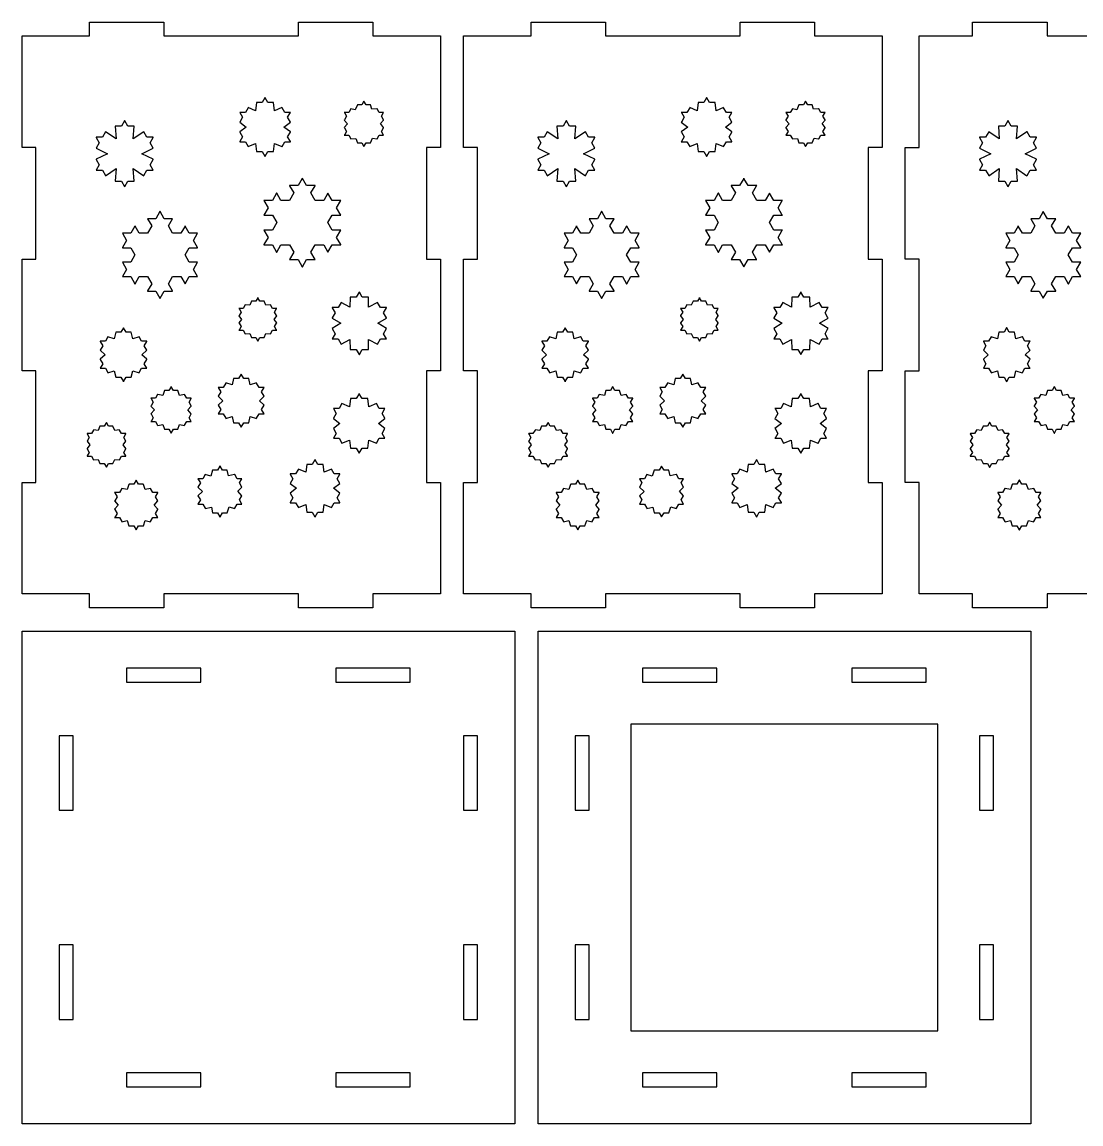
# Model space of a CAD drawing. Header units: millimetres. Extents: x 0 to 375, y -237 to 0.
# Drawn here: x 0 to 227.8, y -237 to 0 of the extents above; entities that cross this region are included whole.
import ezdxf

# ---------------------------------------------------------------- set-up
doc = ezdxf.new("R2010")
doc.units = ezdxf.units.MM
doc.layers.add('CUT', color=1, linetype='Continuous')

msp = doc.modelspace()

# ---------------------------------------------------------------- linework, layer by layer
at = {"layer": 'CUT'}
for points in [[(3, -123), (0, -123), (0, -99), (3, -99), (3, -75), (0, -75), (0, -51), (3, -51), (3, -27), (0, -27), (0, -3), (3, -3), (14.5, -3), (14.5, 0), (30.5, 0), (30.5, -3), (59.5, -3), (59.5, 0), (75.5, 0), (75.5, -3), (87, -3), (90, -3), (90, -27), (87, -27), (87, -51), (90, -51), (90, -75), (87, -75), (87, -99), (90, -99), (90, -123), (87, -123), (75.5, -123), (75.5, -126), (59.5, -126), (59.5, -123), (30.5, -123), (30.5, -126), (14.5, -126), (14.5, -123), (3, -123)], [(98, -123), (95, -123), (95, -99), (98, -99), (98, -75), (95, -75), (95, -51), (98, -51), (98, -27), (95, -27), (95, -3), (98, -3), (109.5, -3), (109.5, 0), (125.5, 0), (125.5, -3), (154.5, -3), (154.5, 0), (170.5, 0), (170.5, -3), (182, -3), (185, -3), (185, -27), (182, -27), (182, -51), (185, -51), (185, -75), (182, -75), (182, -99), (185, -99), (185, -123), (182, -123), (170.5, -123), (170.5, -126), (154.5, -126), (154.5, -123), (125.5, -123), (125.5, -126), (109.5, -126), (109.5, -123), (98, -123)], [(46.84, -21.51), (46.83, -21.54), (48.21, -22.59), (46.83, -23.64), (46.84, -23.66), (47.43, -24.68), (46.84, -25.71), (46.83, -25.73), (46.86, -25.73), (48.04, -25.73), (48.63, -26.75), (48.64, -26.78), (50.25, -26.11), (50.46, -27.83), (50.49, -27.83), (51.67, -27.83), (52.26, -28.85), (52.28, -28.88), (52.3, -28.85), (52.88, -27.83), (54.06, -27.83), (54.1, -27.83), (54.31, -26.11), (55.91, -26.78), (55.93, -26.75), (56.52, -25.73), (57.7, -25.73), (57.73, -25.73), (57.72, -25.71), (57.13, -24.68), (57.72, -23.66), (57.73, -23.64), (56.34, -22.59), (57.73, -21.54), (57.72, -21.51), (57.13, -20.49), (57.72, -19.47), (57.73, -19.44), (57.7, -19.44), (56.52, -19.44), (55.93, -18.42), (55.91, -18.39), (54.31, -19.07), (54.1, -17.34), (54.06, -17.34), (52.88, -17.34), (52.3, -16.32), (52.28, -16.29), (52.26, -16.32), (51.67, -17.34), (50.49, -17.34), (50.46, -17.34), (50.25, -19.07), (48.64, -18.39), (48.63, -18.42), (48.04, -19.44), (46.86, -19.44), (46.83, -19.44), (46.84, -19.47), (47.43, -20.49), (46.84, -21.51)], [(141.84, -21.51), (141.83, -21.54), (143.21, -22.59), (141.83, -23.64), (141.84, -23.66), (142.43, -24.68), (141.84, -25.71), (141.83, -25.73), (141.86, -25.73), (143.04, -25.73), (143.63, -26.75), (143.64, -26.78), (145.25, -26.11), (145.46, -27.83), (145.49, -27.83), (146.67, -27.83), (147.26, -28.85), (147.28, -28.88), (147.3, -28.85), (147.88, -27.83), (149.06, -27.83), (149.1, -27.83), (149.31, -26.11), (150.91, -26.78), (150.93, -26.75), (151.52, -25.73), (152.7, -25.73), (152.73, -25.73), (152.72, -25.71), (152.13, -24.68), (152.72, -23.66), (152.73, -23.64), (151.34, -22.59), (152.73, -21.54), (152.72, -21.51), (152.13, -20.49), (152.72, -19.47), (152.73, -19.44), (152.7, -19.44), (151.52, -19.44), (150.93, -18.42), (150.91, -18.39), (149.31, -19.07), (149.1, -17.34), (149.06, -17.34), (147.88, -17.34), (147.3, -16.32), (147.28, -16.29), (147.26, -16.32), (146.67, -17.34), (145.49, -17.34), (145.46, -17.34), (145.25, -19.07), (143.64, -18.39), (143.63, -18.42), (143.04, -19.44), (141.86, -19.44), (141.83, -19.44), (141.84, -19.47), (142.43, -20.49), (141.84, -21.51)], [(69.34, -21.06), (69.33, -21.09), (70.05, -21.9), (69.33, -22.71), (69.34, -22.74), (69.8, -23.52), (69.34, -24.31), (69.33, -24.33), (69.36, -24.33), (70.27, -24.33), (70.72, -25.12), (70.74, -25.15), (71.83, -25.03), (72.14, -25.96), (72.17, -25.96), (73.08, -25.96), (73.53, -26.74), (73.55, -26.77), (73.56, -26.74), (74.02, -25.96), (74.92, -25.96), (74.95, -25.96), (75.41, -24.95), (76.36, -25.15), (76.38, -25.12), (76.83, -24.33), (77.74, -24.33), (77.77, -24.33), (77.75, -24.31), (77.3, -23.52), (77.75, -22.74), (77.77, -22.71), (77.12, -21.82), (77.77, -21.09), (77.75, -21.06), (77.3, -20.27), (77.75, -19.49), (77.77, -19.46), (77.74, -19.46), (76.83, -19.46), (76.38, -18.68), (76.36, -18.65), (75.26, -18.76), (74.95, -17.84), (74.92, -17.84), (74.02, -17.84), (73.56, -17.05), (73.55, -17.03), (73.53, -17.05), (73.08, -17.84), (72.17, -17.84), (72.14, -17.84), (71.69, -18.85), (70.74, -18.65), (70.72, -18.68), (70.27, -19.46), (69.36, -19.46), (69.33, -19.46), (69.34, -19.49), (69.8, -20.27), (69.34, -21.06)], [(164.34, -21.06), (164.33, -21.09), (165.05, -21.9), (164.33, -22.71), (164.34, -22.74), (164.8, -23.52), (164.34, -24.31), (164.33, -24.33), (164.36, -24.33), (165.27, -24.33), (165.72, -25.12), (165.74, -25.15), (166.83, -25.03), (167.14, -25.96), (167.17, -25.96), (168.08, -25.96), (168.53, -26.74), (168.55, -26.77), (168.56, -26.74), (169.02, -25.96), (169.92, -25.96), (169.95, -25.96), (170.41, -24.95), (171.36, -25.15), (171.38, -25.12), (171.83, -24.33), (172.74, -24.33), (172.77, -24.33), (172.75, -24.31), (172.3, -23.52), (172.75, -22.74), (172.77, -22.71), (172.12, -21.82), (172.77, -21.09), (172.75, -21.06), (172.3, -20.27), (172.75, -19.49), (172.77, -19.46), (172.74, -19.46), (171.83, -19.46), (171.38, -18.68), (171.36, -18.65), (170.26, -18.76), (169.95, -17.84), (169.92, -17.84), (169.02, -17.84), (168.56, -17.05), (168.55, -17.03), (168.53, -17.05), (168.08, -17.84), (167.17, -17.84), (167.14, -17.84), (166.69, -18.85), (165.74, -18.65), (165.72, -18.68), (165.27, -19.46), (164.36, -19.46), (164.33, -19.46), (164.34, -19.49), (164.8, -20.27), (164.34, -21.06)], [(15.95, -27.11), (15.94, -27.14), (18.4, -28.32), (15.94, -29.51), (15.95, -29.54), (16.62, -30.69), (15.95, -31.85), (15.94, -31.87), (15.97, -31.88), (17.3, -31.88), (17.97, -33.03), (17.99, -33.06), (20.24, -31.52), (20.04, -34.24), (20.07, -34.24), (21.41, -34.24), (22.07, -35.4), (22.09, -35.43), (22.11, -35.4), (22.77, -34.24), (24.11, -34.24), (24.14, -34.24), (23.93, -31.52), (26.19, -33.06), (26.21, -33.03), (26.87, -31.88), (28.21, -31.88), (28.24, -31.87), (28.23, -31.85), (27.56, -30.69), (28.23, -29.54), (28.24, -29.51), (25.78, -28.32), (28.24, -27.14), (28.23, -27.11), (27.56, -25.96), (28.23, -24.8), (28.24, -24.77), (28.21, -24.77), (26.87, -24.77), (26.21, -23.62), (26.19, -23.59), (23.93, -25.13), (24.14, -22.4), (24.11, -22.4), (22.77, -22.4), (22.11, -21.25), (22.09, -21.22), (22.07, -21.25), (21.41, -22.4), (20.07, -22.4), (20.04, -22.4), (20.24, -25.13), (17.99, -23.59), (17.97, -23.62), (17.3, -24.77), (15.97, -24.77), (15.94, -24.77), (15.95, -24.8), (16.62, -25.96), (15.95, -27.11)], [(110.95, -27.11), (110.94, -27.14), (113.4, -28.32), (110.94, -29.51), (110.95, -29.54), (111.62, -30.69), (110.95, -31.85), (110.94, -31.87), (110.97, -31.88), (112.3, -31.88), (112.97, -33.03), (112.99, -33.06), (115.24, -31.52), (115.04, -34.24), (115.07, -34.24), (116.41, -34.24), (117.07, -35.4), (117.09, -35.43), (117.11, -35.4), (117.77, -34.24), (119.11, -34.24), (119.14, -34.24), (118.93, -31.52), (121.19, -33.06), (121.21, -33.03), (121.87, -31.88), (123.21, -31.88), (123.24, -31.87), (123.23, -31.85), (122.56, -30.69), (123.23, -29.54), (123.24, -29.51), (120.78, -28.32), (123.24, -27.14), (123.23, -27.11), (122.56, -25.96), (123.23, -24.8), (123.24, -24.77), (123.21, -24.77), (121.87, -24.77), (121.21, -23.62), (121.19, -23.59), (118.93, -25.13), (119.14, -22.4), (119.11, -22.4), (117.77, -22.4), (117.11, -21.25), (117.09, -21.22), (117.07, -21.25), (116.41, -22.4), (115.07, -22.4), (115.04, -22.4), (115.24, -25.13), (112.99, -23.59), (112.97, -23.62), (112.3, -24.77), (110.97, -24.77), (110.94, -24.77), (110.95, -24.8), (111.62, -25.96), (110.95, -27.11)], [(205.95, -27.11), (205.94, -27.14), (208.4, -28.32), (205.94, -29.51), (205.95, -29.54), (206.62, -30.69), (205.95, -31.85), (205.94, -31.87), (205.97, -31.88), (207.3, -31.88), (207.97, -33.03), (207.99, -33.06), (210.24, -31.52), (210.04, -34.24), (210.07, -34.24), (211.41, -34.24), (212.07, -35.4), (212.09, -35.43), (212.11, -35.4), (212.77, -34.24), (214.11, -34.24), (214.14, -34.24), (213.93, -31.52), (216.19, -33.06), (216.21, -33.03), (216.87, -31.88), (218.21, -31.88), (218.24, -31.87), (218.23, -31.85), (217.56, -30.69), (218.23, -29.54), (218.24, -29.51), (215.78, -28.32), (218.24, -27.14), (218.23, -27.11), (217.56, -25.96), (218.23, -24.8), (218.24, -24.77), (218.21, -24.77), (216.87, -24.77), (216.21, -23.62), (216.19, -23.59), (213.93, -25.13), (214.14, -22.4), (214.11, -22.4), (212.77, -22.4), (212.11, -21.25), (212.09, -21.22), (212.07, -21.25), (211.41, -22.4), (210.07, -22.4), (210.04, -22.4), (210.24, -25.13), (207.99, -23.59), (207.97, -23.62), (207.3, -24.77), (205.97, -24.77), (205.94, -24.77), (205.95, -24.8), (206.62, -25.96), (205.95, -27.11)], [(52.04, -44.76), (52.94, -46.32), (52.04, -47.88), (52.03, -47.91), (52.06, -47.91), (53.86, -47.91), (54.76, -49.48), (54.78, -49.5), (54.8, -49.48), (55.7, -47.91), (57.54, -47.91), (58.46, -49.5), (57.55, -51.07), (57.54, -51.09), (57.57, -51.1), (59.37, -51.1), (60.28, -52.66), (60.29, -52.68), (60.31, -52.66), (61.21, -51.1), (63.02, -51.1), (63.05, -51.09), (63.03, -51.07), (62.13, -49.5), (63.05, -47.91), (64.89, -47.91), (65.79, -49.48), (65.81, -49.5), (65.82, -49.48), (66.73, -47.91), (68.53, -47.91), (68.56, -47.91), (68.55, -47.88), (67.64, -46.32), (68.55, -44.76), (68.56, -44.73), (68.53, -44.73), (66.73, -44.73), (65.81, -43.14), (66.73, -41.55), (68.53, -41.55), (68.56, -41.55), (68.55, -41.52), (67.64, -39.96), (68.55, -38.39), (68.56, -38.37), (68.53, -38.36), (66.73, -38.36), (65.82, -36.8), (65.81, -36.78), (65.79, -36.8), (64.89, -38.36), (63.05, -38.36), (62.13, -36.77), (63.03, -35.21), (63.05, -35.18), (63.02, -35.18), (61.21, -35.18), (60.31, -33.62), (60.29, -33.59), (60.28, -33.62), (59.37, -35.18), (57.57, -35.18), (57.54, -35.18), (57.55, -35.21), (58.46, -36.77), (57.54, -38.36), (55.7, -38.36), (54.8, -36.8), (54.78, -36.78), (54.76, -36.8), (53.86, -38.36), (52.06, -38.36), (52.03, -38.37), (52.04, -38.39), (52.94, -39.96), (52.04, -41.52), (52.03, -41.55), (52.06, -41.55), (53.86, -41.55), (54.78, -43.14), (53.86, -44.73), (52.06, -44.73), (52.03, -44.73), (52.04, -44.76)], [(147.04, -44.76), (147.94, -46.32), (147.04, -47.88), (147.03, -47.91), (147.06, -47.91), (148.86, -47.91), (149.76, -49.48), (149.78, -49.5), (149.8, -49.48), (150.7, -47.91), (152.54, -47.91), (153.46, -49.5), (152.55, -51.07), (152.54, -51.09), (152.57, -51.1), (154.37, -51.1), (155.28, -52.66), (155.29, -52.68), (155.31, -52.66), (156.21, -51.1), (158.02, -51.1), (158.05, -51.09), (158.03, -51.07), (157.13, -49.5), (158.05, -47.91), (159.89, -47.91), (160.79, -49.48), (160.81, -49.5), (160.82, -49.48), (161.73, -47.91), (163.53, -47.91), (163.56, -47.91), (163.55, -47.88), (162.64, -46.32), (163.55, -44.76), (163.56, -44.73), (163.53, -44.73), (161.73, -44.73), (160.81, -43.14), (161.73, -41.55), (163.53, -41.55), (163.56, -41.55), (163.55, -41.52), (162.64, -39.96), (163.55, -38.39), (163.56, -38.37), (163.53, -38.36), (161.73, -38.36), (160.82, -36.8), (160.81, -36.78), (160.79, -36.8), (159.89, -38.36), (158.05, -38.36), (157.13, -36.77), (158.03, -35.21), (158.05, -35.18), (158.02, -35.18), (156.21, -35.18), (155.31, -33.62), (155.29, -33.59), (155.28, -33.62), (154.37, -35.18), (152.57, -35.18), (152.54, -35.18), (152.55, -35.21), (153.46, -36.77), (152.54, -38.36), (150.7, -38.36), (149.8, -36.8), (149.78, -36.78), (149.76, -36.8), (148.86, -38.36), (147.06, -38.36), (147.03, -38.37), (147.04, -38.39), (147.94, -39.96), (147.04, -41.52), (147.03, -41.55), (147.06, -41.55), (148.86, -41.55), (149.78, -43.14), (148.86, -44.73), (147.06, -44.73), (147.03, -44.73), (147.04, -44.76)], [(21.62, -51.67), (22.5, -53.19), (21.62, -54.72), (21.61, -54.75), (21.64, -54.75), (23.4, -54.75), (24.28, -56.28), (24.3, -56.3), (24.31, -56.28), (25.2, -54.75), (26.99, -54.75), (27.89, -56.3), (27.01, -57.83), (26.99, -57.86), (27.02, -57.86), (28.79, -57.86), (29.67, -59.39), (29.69, -59.41), (29.7, -59.39), (30.58, -57.86), (32.35, -57.86), (32.38, -57.86), (32.36, -57.83), (31.48, -56.3), (32.38, -54.75), (34.18, -54.75), (35.06, -56.28), (35.07, -56.3), (35.09, -56.28), (35.97, -54.75), (37.74, -54.75), (37.77, -54.75), (37.75, -54.72), (36.87, -53.19), (37.75, -51.67), (37.77, -51.64), (37.74, -51.64), (35.97, -51.64), (35.07, -50.08), (35.97, -48.53), (37.74, -48.53), (37.77, -48.52), (37.75, -48.5), (36.87, -46.97), (37.75, -45.44), (37.77, -45.42), (37.74, -45.42), (35.97, -45.42), (35.09, -43.89), (35.07, -43.86), (35.06, -43.89), (34.18, -45.42), (32.38, -45.42), (31.48, -43.86), (32.36, -42.33), (32.38, -42.31), (32.35, -42.3), (30.58, -42.3), (29.7, -40.78), (29.69, -40.75), (29.67, -40.78), (28.79, -42.3), (27.02, -42.3), (26.99, -42.31), (27.01, -42.33), (27.89, -43.86), (26.99, -45.42), (25.2, -45.42), (24.31, -43.89), (24.3, -43.86), (24.28, -43.89), (23.4, -45.42), (21.64, -45.42), (21.61, -45.42), (21.62, -45.44), (22.5, -46.97), (21.62, -48.5), (21.61, -48.52), (21.64, -48.53), (23.4, -48.53), (24.3, -50.08), (23.4, -51.64), (21.64, -51.64), (21.61, -51.64), (21.62, -51.67)], [(116.62, -51.67), (117.5, -53.19), (116.62, -54.72), (116.61, -54.75), (116.64, -54.75), (118.4, -54.75), (119.28, -56.28), (119.3, -56.3), (119.31, -56.28), (120.2, -54.75), (121.99, -54.75), (122.89, -56.3), (122.01, -57.83), (121.99, -57.86), (122.02, -57.86), (123.79, -57.86), (124.67, -59.39), (124.69, -59.41), (124.7, -59.39), (125.58, -57.86), (127.35, -57.86), (127.38, -57.86), (127.36, -57.83), (126.48, -56.3), (127.38, -54.75), (129.18, -54.75), (130.06, -56.28), (130.07, -56.3), (130.09, -56.28), (130.97, -54.75), (132.74, -54.75), (132.77, -54.75), (132.75, -54.72), (131.87, -53.19), (132.75, -51.67), (132.77, -51.64), (132.74, -51.64), (130.97, -51.64), (130.07, -50.08), (130.97, -48.53), (132.74, -48.53), (132.77, -48.52), (132.75, -48.5), (131.87, -46.97), (132.75, -45.44), (132.77, -45.42), (132.74, -45.42), (130.97, -45.42), (130.09, -43.89), (130.07, -43.86), (130.06, -43.89), (129.18, -45.42), (127.38, -45.42), (126.48, -43.86), (127.36, -42.33), (127.38, -42.31), (127.35, -42.3), (125.58, -42.3), (124.7, -40.78), (124.69, -40.75), (124.67, -40.78), (123.79, -42.3), (122.02, -42.3), (121.99, -42.31), (122.01, -42.33), (122.89, -43.86), (121.99, -45.42), (120.2, -45.42), (119.31, -43.89), (119.3, -43.86), (119.28, -43.89), (118.4, -45.42), (116.64, -45.42), (116.61, -45.42), (116.62, -45.44), (117.5, -46.97), (116.62, -48.5), (116.61, -48.52), (116.64, -48.53), (118.4, -48.53), (119.3, -50.08), (118.4, -51.64), (116.64, -51.64), (116.61, -51.64), (116.62, -51.67)], [(211.62, -51.67), (212.5, -53.19), (211.62, -54.72), (211.61, -54.75), (211.64, -54.75), (213.4, -54.75), (214.28, -56.28), (214.3, -56.3), (214.31, -56.28), (215.2, -54.75), (216.99, -54.75), (217.89, -56.3), (217.01, -57.83), (216.99, -57.86), (217.02, -57.86), (218.79, -57.86), (219.67, -59.39), (219.69, -59.41), (219.7, -59.39), (220.58, -57.86), (222.35, -57.86), (222.38, -57.86), (222.36, -57.83), (221.48, -56.3), (222.38, -54.75), (224.18, -54.75), (225.06, -56.28), (225.07, -56.3), (225.09, -56.28), (225.97, -54.75), (227.74, -54.75), (227.77, -54.75), (227.75, -54.72), (226.87, -53.19), (227.75, -51.67), (227.77, -51.64), (227.74, -51.64), (225.97, -51.64), (225.07, -50.08), (225.97, -48.53), (227.74, -48.53), (227.77, -48.52), (227.75, -48.5), (226.87, -46.97), (227.75, -45.44), (227.77, -45.42), (227.74, -45.42), (225.97, -45.42), (225.09, -43.89), (225.07, -43.86), (225.06, -43.89), (224.18, -45.42), (222.38, -45.42), (221.48, -43.86), (222.36, -42.33), (222.38, -42.31), (222.35, -42.3), (220.58, -42.3), (219.7, -40.78), (219.69, -40.75), (219.67, -40.78), (218.79, -42.3), (217.02, -42.3), (216.99, -42.31), (217.01, -42.33), (217.89, -43.86), (216.99, -45.42), (215.2, -45.42), (214.31, -43.89), (214.3, -43.86), (214.28, -43.89), (213.4, -45.42), (211.64, -45.42), (211.61, -45.42), (211.62, -45.44), (212.5, -46.97), (211.62, -48.5), (211.61, -48.52), (211.64, -48.53), (213.4, -48.53), (214.3, -50.08), (213.4, -51.64), (211.64, -51.64), (211.61, -51.64), (211.62, -51.67)], [(66.72, -63.64), (66.71, -63.66), (68.55, -64.79), (66.71, -65.92), (66.72, -65.94), (67.35, -67.04), (66.72, -68.14), (66.71, -68.16), (66.74, -68.17), (68, -68.17), (68.64, -69.26), (68.65, -69.29), (70.55, -68.26), (70.6, -70.41), (70.63, -70.42), (71.9, -70.42), (72.54, -71.51), (72.55, -71.54), (72.57, -71.51), (73.2, -70.42), (74.47, -70.42), (74.5, -70.41), (74.55, -68.26), (76.45, -69.29), (76.47, -69.26), (77.1, -68.17), (78.37, -68.17), (78.4, -68.16), (78.38, -68.14), (77.75, -67.04), (78.38, -65.94), (78.4, -65.92), (76.55, -64.79), (78.4, -63.66), (78.38, -63.64), (77.75, -62.54), (78.38, -61.44), (78.4, -61.42), (78.37, -61.41), (77.1, -61.41), (76.47, -60.32), (76.45, -60.29), (74.55, -61.32), (74.5, -59.17), (74.47, -59.16), (73.2, -59.16), (72.57, -58.07), (72.55, -58.04), (72.54, -58.07), (71.9, -59.16), (70.63, -59.16), (70.6, -59.17), (70.55, -61.32), (68.65, -60.29), (68.64, -60.32), (68, -61.41), (66.74, -61.41), (66.71, -61.42), (66.72, -61.44), (67.35, -62.54), (66.72, -63.64)], [(161.72, -63.64), (161.71, -63.66), (163.55, -64.79), (161.71, -65.92), (161.72, -65.94), (162.35, -67.04), (161.72, -68.14), (161.71, -68.16), (161.74, -68.17), (163, -68.17), (163.64, -69.26), (163.65, -69.29), (165.55, -68.26), (165.6, -70.41), (165.63, -70.42), (166.9, -70.42), (167.54, -71.51), (167.55, -71.54), (167.57, -71.51), (168.2, -70.42), (169.47, -70.42), (169.5, -70.41), (169.55, -68.26), (171.45, -69.29), (171.47, -69.26), (172.1, -68.17), (173.37, -68.17), (173.4, -68.16), (173.38, -68.14), (172.75, -67.04), (173.38, -65.94), (173.4, -65.92), (171.55, -64.79), (173.4, -63.66), (173.38, -63.64), (172.75, -62.54), (173.38, -61.44), (173.4, -61.42), (173.37, -61.41), (172.1, -61.41), (171.47, -60.32), (171.45, -60.29), (169.55, -61.32), (169.5, -59.17), (169.47, -59.16), (168.2, -59.16), (167.57, -58.07), (167.55, -58.04), (167.54, -58.07), (166.9, -59.16), (165.63, -59.16), (165.6, -59.17), (165.55, -61.32), (163.65, -60.29), (163.64, -60.32), (163, -61.41), (161.74, -61.41), (161.71, -61.42), (161.72, -61.44), (162.35, -62.54), (161.72, -63.64)], [(46.68, -63.14), (46.67, -63.16), (47.23, -63.95), (46.67, -64.73), (46.68, -64.75), (47.12, -65.51), (46.68, -66.26), (46.67, -66.29), (46.7, -66.29), (47.57, -66.29), (48.01, -67.04), (48.02, -67.07), (48.98, -66.97), (49.38, -67.85), (49.41, -67.85), (50.28, -67.85), (50.71, -68.61), (50.73, -68.63), (50.74, -68.61), (51.18, -67.85), (52.05, -67.85), (52.08, -67.85), (52.48, -66.97), (53.43, -67.07), (53.45, -67.04), (53.89, -66.29), (54.76, -66.29), (54.79, -66.29), (54.77, -66.26), (54.34, -65.51), (54.77, -64.75), (54.79, -64.73), (54.22, -63.95), (54.79, -63.16), (54.77, -63.14), (54.34, -62.38), (54.77, -61.63), (54.79, -61.6), (54.76, -61.6), (53.89, -61.6), (53.45, -60.85), (53.43, -60.82), (52.48, -60.92), (52.08, -60.04), (52.05, -60.04), (51.18, -60.04), (50.74, -59.29), (50.73, -59.26), (50.71, -59.29), (50.28, -60.04), (49.41, -60.04), (49.38, -60.04), (48.98, -60.92), (48.02, -60.82), (48.01, -60.85), (47.57, -61.6), (46.7, -61.6), (46.67, -61.6), (46.68, -61.63), (47.12, -62.38), (46.68, -63.14)], [(141.68, -63.14), (141.67, -63.16), (142.23, -63.95), (141.67, -64.73), (141.68, -64.75), (142.12, -65.51), (141.68, -66.26), (141.67, -66.29), (141.7, -66.29), (142.57, -66.29), (143.01, -67.04), (143.02, -67.07), (143.98, -66.97), (144.38, -67.85), (144.41, -67.85), (145.28, -67.85), (145.71, -68.61), (145.73, -68.63), (145.74, -68.61), (146.18, -67.85), (147.05, -67.85), (147.08, -67.85), (147.48, -66.97), (148.43, -67.07), (148.45, -67.04), (148.89, -66.29), (149.76, -66.29), (149.79, -66.29), (149.77, -66.26), (149.34, -65.51), (149.77, -64.75), (149.79, -64.73), (149.22, -63.95), (149.79, -63.16), (149.77, -63.14), (149.34, -62.38), (149.77, -61.63), (149.79, -61.6), (149.76, -61.6), (148.89, -61.6), (148.45, -60.85), (148.43, -60.82), (147.48, -60.92), (147.08, -60.04), (147.05, -60.04), (146.18, -60.04), (145.74, -59.29), (145.73, -59.26), (145.71, -59.29), (145.28, -60.04), (144.41, -60.04), (144.38, -60.04), (143.98, -60.92), (143.02, -60.82), (143.01, -60.85), (142.57, -61.6), (141.7, -61.6), (141.67, -61.6), (141.68, -61.63), (142.12, -62.38), (141.68, -63.14)], [(16.82, -70.57), (16.8, -70.6), (17.85, -71.57), (16.8, -72.53), (16.82, -72.56), (17.36, -73.5), (16.82, -74.44), (16.8, -74.46), (16.83, -74.46), (17.92, -74.46), (18.46, -75.4), (18.48, -75.43), (19.83, -75.01), (20.15, -76.4), (20.18, -76.4), (21.27, -76.4), (21.81, -77.34), (21.82, -77.36), (21.84, -77.34), (22.38, -76.4), (23.46, -76.4), (23.5, -76.4), (23.81, -75.01), (25.17, -75.43), (25.19, -75.4), (25.73, -74.46), (26.81, -74.46), (26.84, -74.46), (26.83, -74.44), (26.29, -73.5), (26.83, -72.56), (26.84, -72.53), (25.8, -71.57), (26.84, -70.6), (26.83, -70.57), (26.29, -69.63), (26.83, -68.69), (26.84, -68.67), (26.81, -68.67), (25.73, -68.67), (25.19, -67.73), (25.17, -67.7), (23.81, -68.12), (23.5, -66.73), (23.46, -66.73), (22.38, -66.73), (21.84, -65.79), (21.82, -65.77), (21.81, -65.79), (21.27, -66.73), (20.18, -66.73), (20.15, -66.73), (19.83, -68.12), (18.48, -67.7), (18.46, -67.73), (17.92, -68.67), (16.83, -68.67), (16.8, -68.67), (16.82, -68.69), (17.36, -69.63), (16.82, -70.57)], [(111.82, -70.57), (111.8, -70.6), (112.85, -71.57), (111.8, -72.53), (111.82, -72.56), (112.36, -73.5), (111.82, -74.44), (111.8, -74.46), (111.83, -74.46), (112.92, -74.46), (113.46, -75.4), (113.48, -75.43), (114.83, -75.01), (115.15, -76.4), (115.18, -76.4), (116.27, -76.4), (116.81, -77.34), (116.82, -77.36), (116.84, -77.34), (117.38, -76.4), (118.46, -76.4), (118.5, -76.4), (118.81, -75.01), (120.17, -75.43), (120.19, -75.4), (120.73, -74.46), (121.81, -74.46), (121.84, -74.46), (121.83, -74.44), (121.29, -73.5), (121.83, -72.56), (121.84, -72.53), (120.8, -71.57), (121.84, -70.6), (121.83, -70.57), (121.29, -69.63), (121.83, -68.69), (121.84, -68.67), (121.81, -68.67), (120.73, -68.67), (120.19, -67.73), (120.17, -67.7), (118.81, -68.12), (118.5, -66.73), (118.46, -66.73), (117.38, -66.73), (116.84, -65.79), (116.82, -65.77), (116.81, -65.79), (116.27, -66.73), (115.18, -66.73), (115.15, -66.73), (114.83, -68.12), (113.48, -67.7), (113.46, -67.73), (112.92, -68.67), (111.83, -68.67), (111.8, -68.67), (111.82, -68.69), (112.36, -69.63), (111.82, -70.57)], [(206.82, -70.57), (206.8, -70.6), (207.85, -71.57), (206.8, -72.53), (206.82, -72.56), (207.36, -73.5), (206.82, -74.44), (206.8, -74.46), (206.83, -74.46), (207.92, -74.46), (208.46, -75.4), (208.48, -75.43), (209.83, -75.01), (210.15, -76.4), (210.18, -76.4), (211.27, -76.4), (211.81, -77.34), (211.82, -77.36), (211.84, -77.34), (212.38, -76.4), (213.46, -76.4), (213.5, -76.4), (213.81, -75.01), (215.17, -75.43), (215.19, -75.4), (215.73, -74.46), (216.81, -74.46), (216.84, -74.46), (216.83, -74.44), (216.29, -73.5), (216.83, -72.56), (216.84, -72.53), (215.8, -71.57), (216.84, -70.6), (216.83, -70.57), (216.29, -69.63), (216.83, -68.69), (216.84, -68.67), (216.81, -68.67), (215.73, -68.67), (215.19, -67.73), (215.17, -67.7), (213.81, -68.12), (213.5, -66.73), (213.46, -66.73), (212.38, -66.73), (211.84, -65.79), (211.82, -65.77), (211.81, -65.79), (211.27, -66.73), (210.18, -66.73), (210.15, -66.73), (209.83, -68.12), (208.48, -67.7), (208.46, -67.73), (207.92, -68.67), (206.83, -68.67), (206.8, -68.67), (206.82, -68.69), (207.36, -69.63), (206.82, -70.57)], [(42.21, -78.6), (42.74, -79.53), (42.21, -80.46), (42.2, -80.48), (43.22, -81.44), (42.2, -82.39), (42.21, -82.42), (42.74, -83.34), (42.21, -84.27), (42.2, -84.3), (42.23, -84.3), (43.29, -84.3), (43.83, -85.22), (43.85, -85.25), (45.19, -84.84), (45.5, -86.2), (45.53, -86.2), (46.6, -86.2), (47.13, -87.13), (47.15, -87.15), (47.16, -87.13), (47.7, -86.2), (48.77, -86.2), (48.8, -86.2), (49.11, -84.84), (50.45, -85.25), (50.47, -85.22), (51, -84.3), (52.07, -84.3), (52.1, -84.3), (52.09, -84.27), (51.55, -83.34), (52.09, -82.42), (52.1, -82.39), (51.07, -81.44), (52.1, -80.48), (52.09, -80.46), (51.55, -79.53), (52.09, -78.6), (52.1, -78.58), (52.07, -78.58), (51, -78.58), (50.47, -77.65), (50.45, -77.62), (49.11, -78.04), (48.8, -76.67), (48.77, -76.67), (47.7, -76.67), (47.16, -75.74), (47.15, -75.72), (47.13, -75.74), (46.6, -76.67), (45.53, -76.67), (45.5, -76.67), (45.19, -78.04), (43.85, -77.62), (43.83, -77.65), (43.29, -78.58), (42.23, -78.58), (42.2, -78.58), (42.21, -78.6)], [(137.21, -78.6), (137.74, -79.53), (137.21, -80.46), (137.2, -80.48), (138.22, -81.44), (137.2, -82.39), (137.21, -82.42), (137.74, -83.34), (137.21, -84.27), (137.2, -84.3), (137.23, -84.3), (138.29, -84.3), (138.83, -85.22), (138.85, -85.25), (140.19, -84.84), (140.5, -86.2), (140.53, -86.2), (141.6, -86.2), (142.13, -87.13), (142.15, -87.15), (142.16, -87.13), (142.7, -86.2), (143.77, -86.2), (143.8, -86.2), (144.11, -84.84), (145.45, -85.25), (145.47, -85.22), (146, -84.3), (147.07, -84.3), (147.1, -84.3), (147.09, -84.27), (146.55, -83.34), (147.09, -82.42), (147.1, -82.39), (146.07, -81.44), (147.1, -80.48), (147.09, -80.46), (146.55, -79.53), (147.09, -78.6), (147.1, -78.58), (147.07, -78.58), (146, -78.58), (145.47, -77.65), (145.45, -77.62), (144.11, -78.04), (143.8, -76.67), (143.77, -76.67), (142.7, -76.67), (142.16, -75.74), (142.15, -75.72), (142.13, -75.74), (141.6, -76.67), (140.53, -76.67), (140.5, -76.67), (140.19, -78.04), (138.85, -77.62), (138.83, -77.65), (138.29, -78.58), (137.23, -78.58), (137.2, -78.58), (137.21, -78.6)], [(27.75, -82.57), (27.73, -82.59), (28.47, -83.43), (27.73, -84.26), (27.75, -84.29), (28.21, -85.1), (27.75, -85.91), (27.73, -85.93), (27.76, -85.93), (28.69, -85.93), (29.16, -86.74), (29.18, -86.77), (30.27, -86.55), (30.62, -87.6), (30.66, -87.6), (31.59, -87.6), (32.05, -88.41), (32.07, -88.44), (32.09, -88.41), (32.55, -87.6), (33.48, -87.6), (33.51, -87.6), (33.87, -86.55), (34.96, -86.77), (34.98, -86.74), (35.44, -85.93), (36.38, -85.93), (36.41, -85.93), (36.39, -85.91), (35.93, -85.1), (36.39, -84.29), (36.41, -84.26), (35.67, -83.43), (36.41, -82.59), (36.39, -82.57), (35.93, -81.76), (36.39, -80.95), (36.41, -80.92), (36.38, -80.92), (35.44, -80.92), (34.98, -80.12), (34.96, -80.09), (33.87, -80.31), (33.51, -79.25), (33.48, -79.25), (32.55, -79.25), (32.09, -78.45), (32.07, -78.42), (32.05, -78.45), (31.59, -79.25), (30.66, -79.25), (30.62, -79.25), (30.27, -80.31), (29.18, -80.09), (29.16, -80.12), (28.69, -80.92), (27.76, -80.92), (27.73, -80.92), (27.75, -80.95), (28.21, -81.76), (27.75, -82.57)], [(66.99, -85.23), (66.98, -85.26), (68.39, -86.33), (66.98, -87.4), (66.99, -87.42), (67.59, -88.47), (66.99, -89.51), (66.98, -89.53), (67.01, -89.53), (68.21, -89.53), (68.81, -90.58), (68.83, -90.6), (70.46, -89.91), (70.68, -91.67), (70.71, -91.67), (71.91, -91.67), (72.51, -92.71), (72.53, -92.74), (72.55, -92.71), (73.15, -91.67), (74.35, -91.67), (74.38, -91.67), (74.6, -89.91), (76.23, -90.6), (76.25, -90.58), (76.85, -89.53), (78.05, -89.53), (78.08, -89.53), (78.07, -89.51), (77.47, -88.47), (78.07, -87.42), (78.08, -87.4), (76.67, -86.33), (78.08, -85.26), (78.07, -85.23), (77.47, -84.19), (78.07, -83.15), (78.08, -83.12), (78.05, -83.12), (76.85, -83.12), (76.25, -82.08), (76.23, -82.05), (74.6, -82.74), (74.38, -80.98), (74.35, -80.98), (73.15, -80.98), (72.55, -79.94), (72.53, -79.91), (72.51, -79.94), (71.91, -80.98), (70.71, -80.98), (70.68, -80.98), (70.46, -82.74), (68.83, -82.05), (68.81, -82.08), (68.21, -83.12), (67.01, -83.12), (66.98, -83.12), (66.99, -83.15), (67.59, -84.19), (66.99, -85.23)], [(122.75, -82.57), (122.73, -82.59), (123.47, -83.43), (122.73, -84.26), (122.75, -84.29), (123.21, -85.1), (122.75, -85.91), (122.73, -85.93), (122.76, -85.93), (123.69, -85.93), (124.16, -86.74), (124.18, -86.77), (125.27, -86.55), (125.62, -87.6), (125.66, -87.6), (126.59, -87.6), (127.05, -88.41), (127.07, -88.44), (127.09, -88.41), (127.55, -87.6), (128.48, -87.6), (128.51, -87.6), (128.87, -86.55), (129.96, -86.77), (129.98, -86.74), (130.44, -85.93), (131.38, -85.93), (131.41, -85.93), (131.39, -85.91), (130.93, -85.1), (131.39, -84.29), (131.41, -84.26), (130.67, -83.43), (131.41, -82.59), (131.39, -82.57), (130.93, -81.76), (131.39, -80.95), (131.41, -80.92), (131.38, -80.92), (130.44, -80.92), (129.98, -80.12), (129.96, -80.09), (128.87, -80.31), (128.51, -79.25), (128.48, -79.25), (127.55, -79.25), (127.09, -78.45), (127.07, -78.42), (127.05, -78.45), (126.59, -79.25), (125.66, -79.25), (125.62, -79.25), (125.27, -80.31), (124.18, -80.09), (124.16, -80.12), (123.69, -80.92), (122.76, -80.92), (122.73, -80.92), (122.75, -80.95), (123.21, -81.76), (122.75, -82.57)], [(161.99, -85.23), (161.98, -85.26), (163.39, -86.33), (161.98, -87.4), (161.99, -87.42), (162.59, -88.47), (161.99, -89.51), (161.98, -89.53), (162.01, -89.53), (163.21, -89.53), (163.81, -90.58), (163.83, -90.6), (165.46, -89.91), (165.68, -91.67), (165.71, -91.67), (166.91, -91.67), (167.51, -92.71), (167.53, -92.74), (167.55, -92.71), (168.15, -91.67), (169.35, -91.67), (169.38, -91.67), (169.6, -89.91), (171.23, -90.6), (171.25, -90.58), (171.85, -89.53), (173.05, -89.53), (173.08, -89.53), (173.07, -89.51), (172.47, -88.47), (173.07, -87.42), (173.08, -87.4), (171.67, -86.33), (173.08, -85.26), (173.07, -85.23), (172.47, -84.19), (173.07, -83.15), (173.08, -83.12), (173.05, -83.12), (171.85, -83.12), (171.25, -82.08), (171.23, -82.05), (169.6, -82.74), (169.38, -80.98), (169.35, -80.98), (168.15, -80.98), (167.55, -79.94), (167.53, -79.91), (167.51, -79.94), (166.91, -80.98), (165.71, -80.98), (165.68, -80.98), (165.46, -82.74), (163.83, -82.05), (163.81, -82.08), (163.21, -83.12), (162.01, -83.12), (161.98, -83.12), (161.99, -83.15), (162.59, -84.19), (161.99, -85.23)], [(217.75, -82.57), (217.73, -82.59), (218.47, -83.43), (217.73, -84.26), (217.75, -84.29), (218.21, -85.1), (217.75, -85.91), (217.73, -85.93), (217.76, -85.93), (218.69, -85.93), (219.16, -86.74), (219.18, -86.77), (220.27, -86.55), (220.62, -87.6), (220.66, -87.6), (221.59, -87.6), (222.05, -88.41), (222.07, -88.44), (222.09, -88.41), (222.55, -87.6), (223.48, -87.6), (223.51, -87.6), (223.87, -86.55), (224.96, -86.77), (224.98, -86.74), (225.44, -85.93), (226.38, -85.93), (226.41, -85.93), (226.39, -85.91), (225.93, -85.1), (226.39, -84.29), (226.41, -84.26), (225.67, -83.43), (226.41, -82.59), (226.39, -82.57), (225.93, -81.76), (226.39, -80.95), (226.41, -80.92), (226.38, -80.92), (225.44, -80.92), (224.98, -80.12), (224.96, -80.09), (223.87, -80.31), (223.51, -79.25), (223.48, -79.25), (222.55, -79.25), (222.09, -78.45), (222.07, -78.42), (222.05, -78.45), (221.59, -79.25), (220.66, -79.25), (220.62, -79.25), (220.27, -80.31), (219.18, -80.09), (219.16, -80.12), (218.69, -80.92), (217.76, -80.92), (217.73, -80.92), (217.75, -80.95), (218.21, -81.76), (217.75, -82.57)], [(14, -90.11), (13.98, -90.14), (14.56, -90.95), (13.98, -91.75), (14, -91.78), (14.45, -92.56), (14, -93.33), (13.98, -93.36), (14.01, -93.36), (14.91, -93.36), (15.36, -94.14), (15.38, -94.16), (16.36, -94.06), (16.77, -94.97), (16.8, -94.97), (17.7, -94.97), (18.15, -95.75), (18.16, -95.77), (18.18, -95.75), (18.63, -94.97), (19.52, -94.97), (19.55, -94.97), (19.96, -94.06), (20.95, -94.16), (20.96, -94.14), (21.41, -93.36), (22.31, -93.36), (22.34, -93.36), (22.33, -93.33), (21.88, -92.56), (22.33, -91.78), (22.34, -91.75), (21.76, -90.95), (22.34, -90.14), (22.33, -90.11), (21.88, -89.34), (22.33, -88.56), (22.34, -88.54), (22.31, -88.53), (21.41, -88.53), (20.96, -87.76), (20.95, -87.73), (19.96, -87.83), (19.55, -86.93), (19.52, -86.92), (18.63, -86.92), (18.18, -86.15), (18.16, -86.12), (18.15, -86.15), (17.7, -86.92), (16.8, -86.92), (16.77, -86.93), (16.36, -87.83), (15.38, -87.73), (15.36, -87.76), (14.91, -88.53), (14.01, -88.53), (13.98, -88.54), (14, -88.56), (14.45, -89.34), (14, -90.11)], [(109, -90.11), (108.98, -90.14), (109.56, -90.95), (108.98, -91.75), (109, -91.78), (109.45, -92.56), (109, -93.33), (108.98, -93.36), (109.01, -93.36), (109.91, -93.36), (110.36, -94.14), (110.38, -94.16), (111.36, -94.06), (111.77, -94.97), (111.8, -94.97), (112.7, -94.97), (113.15, -95.75), (113.16, -95.77), (113.18, -95.75), (113.63, -94.97), (114.52, -94.97), (114.55, -94.97), (114.96, -94.06), (115.95, -94.16), (115.96, -94.14), (116.41, -93.36), (117.31, -93.36), (117.34, -93.36), (117.33, -93.33), (116.88, -92.56), (117.33, -91.78), (117.34, -91.75), (116.76, -90.95), (117.34, -90.14), (117.33, -90.11), (116.88, -89.34), (117.33, -88.56), (117.34, -88.54), (117.31, -88.53), (116.41, -88.53), (115.96, -87.76), (115.95, -87.73), (114.96, -87.83), (114.55, -86.93), (114.52, -86.92), (113.63, -86.92), (113.18, -86.15), (113.16, -86.12), (113.15, -86.15), (112.7, -86.92), (111.8, -86.92), (111.77, -86.93), (111.36, -87.83), (110.38, -87.73), (110.36, -87.76), (109.91, -88.53), (109.01, -88.53), (108.98, -88.54), (109, -88.56), (109.45, -89.34), (109, -90.11)], [(204, -90.11), (203.98, -90.14), (204.56, -90.95), (203.98, -91.75), (204, -91.78), (204.45, -92.56), (204, -93.33), (203.98, -93.36), (204.01, -93.36), (204.91, -93.36), (205.36, -94.14), (205.38, -94.16), (206.36, -94.06), (206.77, -94.97), (206.8, -94.97), (207.7, -94.97), (208.15, -95.75), (208.16, -95.77), (208.18, -95.75), (208.63, -94.97), (209.52, -94.97), (209.55, -94.97), (209.96, -94.06), (210.95, -94.16), (210.96, -94.14), (211.41, -93.36), (212.31, -93.36), (212.34, -93.36), (212.33, -93.33), (211.88, -92.56), (212.33, -91.78), (212.34, -91.75), (211.76, -90.95), (212.34, -90.14), (212.33, -90.11), (211.88, -89.34), (212.33, -88.56), (212.34, -88.54), (212.31, -88.53), (211.41, -88.53), (210.96, -87.76), (210.95, -87.73), (209.96, -87.83), (209.55, -86.93), (209.52, -86.92), (208.63, -86.92), (208.18, -86.15), (208.16, -86.12), (208.15, -86.15), (207.7, -86.92), (206.8, -86.92), (206.77, -86.93), (206.36, -87.83), (205.38, -87.73), (205.36, -87.76), (204.91, -88.53), (204.01, -88.53), (203.98, -88.54), (204, -88.56), (204.45, -89.34), (204, -90.11)], [(57.68, -99.23), (57.67, -99.26), (59.03, -100.29), (57.67, -101.32), (57.68, -101.35), (58.26, -102.35), (57.68, -103.35), (57.67, -103.38), (57.7, -103.38), (58.86, -103.38), (59.44, -104.38), (59.45, -104.41), (61.02, -103.75), (61.24, -105.44), (61.27, -105.44), (62.42, -105.44), (63, -106.44), (63.02, -106.47), (63.04, -106.44), (63.61, -105.44), (64.77, -105.44), (64.8, -105.44), (65.01, -103.75), (66.59, -104.41), (66.6, -104.38), (67.18, -103.38), (68.34, -103.38), (68.37, -103.38), (68.35, -103.35), (67.77, -102.35), (68.35, -101.35), (68.37, -101.32), (67.01, -100.29), (68.37, -99.26), (68.35, -99.23), (67.77, -98.23), (68.35, -97.23), (68.37, -97.2), (68.34, -97.2), (67.18, -97.2), (66.6, -96.2), (66.59, -96.18), (65.01, -96.84), (64.8, -95.14), (64.77, -95.14), (63.61, -95.14), (63.04, -94.14), (63.02, -94.12), (63, -94.14), (62.42, -95.14), (61.27, -95.14), (61.24, -95.14), (61.02, -96.84), (59.45, -96.18), (59.44, -96.2), (58.86, -97.2), (57.7, -97.2), (57.67, -97.2), (57.68, -97.23), (58.26, -98.23), (57.68, -99.23)], [(152.68, -99.23), (152.67, -99.26), (154.03, -100.29), (152.67, -101.32), (152.68, -101.35), (153.26, -102.35), (152.68, -103.35), (152.67, -103.38), (152.7, -103.38), (153.86, -103.38), (154.44, -104.38), (154.45, -104.41), (156.02, -103.75), (156.24, -105.44), (156.27, -105.44), (157.42, -105.44), (158, -106.44), (158.02, -106.47), (158.04, -106.44), (158.61, -105.44), (159.77, -105.44), (159.8, -105.44), (160.01, -103.75), (161.59, -104.41), (161.6, -104.38), (162.18, -103.38), (163.34, -103.38), (163.37, -103.38), (163.35, -103.35), (162.77, -102.35), (163.35, -101.35), (163.37, -101.32), (162.01, -100.29), (163.37, -99.26), (163.35, -99.23), (162.77, -98.23), (163.35, -97.23), (163.37, -97.2), (163.34, -97.2), (162.18, -97.2), (161.6, -96.2), (161.59, -96.18), (160.01, -96.84), (159.8, -95.14), (159.77, -95.14), (158.61, -95.14), (158.04, -94.14), (158.02, -94.12), (158, -94.14), (157.42, -95.14), (156.27, -95.14), (156.24, -95.14), (156.02, -96.84), (154.45, -96.18), (154.44, -96.2), (153.86, -97.2), (152.7, -97.2), (152.67, -97.2), (152.68, -97.23), (153.26, -98.23), (152.68, -99.23)], [(37.85, -100.03), (37.84, -100.06), (38.82, -100.97), (37.84, -101.88), (37.85, -101.91), (38.36, -102.79), (37.85, -103.68), (37.84, -103.7), (37.87, -103.71), (38.89, -103.71), (39.4, -104.59), (39.42, -104.62), (40.73, -104.34), (41, -105.53), (41.03, -105.53), (42.05, -105.53), (42.56, -106.42), (42.58, -106.44), (42.6, -106.42), (43.11, -105.53), (44.13, -105.53), (44.16, -105.53), (44.58, -104.26), (45.74, -104.62), (45.76, -104.59), (46.27, -103.71), (47.29, -103.71), (47.32, -103.7), (47.31, -103.68), (46.8, -102.79), (47.31, -101.91), (47.32, -101.88), (46.43, -100.88), (47.32, -100.06), (47.31, -100.03), (46.8, -99.14), (47.31, -98.26), (47.32, -98.23), (47.29, -98.23), (46.27, -98.23), (45.76, -97.35), (45.74, -97.32), (44.43, -97.59), (44.16, -96.41), (44.13, -96.4), (43.11, -96.4), (42.6, -95.52), (42.58, -95.49), (42.56, -95.52), (42.05, -96.4), (41.03, -96.4), (41, -96.41), (40.58, -97.68), (39.42, -97.32), (39.4, -97.35), (38.89, -98.23), (37.87, -98.23), (37.84, -98.23), (37.85, -98.26), (38.36, -99.14), (37.85, -100.03)], [(132.85, -100.03), (132.84, -100.06), (133.82, -100.97), (132.84, -101.88), (132.85, -101.91), (133.36, -102.79), (132.85, -103.68), (132.84, -103.7), (132.87, -103.71), (133.89, -103.71), (134.4, -104.59), (134.42, -104.62), (135.73, -104.34), (136, -105.53), (136.03, -105.53), (137.05, -105.53), (137.56, -106.42), (137.58, -106.44), (137.6, -106.42), (138.11, -105.53), (139.13, -105.53), (139.16, -105.53), (139.58, -104.26), (140.74, -104.62), (140.76, -104.59), (141.27, -103.71), (142.29, -103.71), (142.32, -103.7), (142.31, -103.68), (141.8, -102.79), (142.31, -101.91), (142.32, -101.88), (141.43, -100.88), (142.32, -100.06), (142.31, -100.03), (141.8, -99.14), (142.31, -98.26), (142.32, -98.23), (142.29, -98.23), (141.27, -98.23), (140.76, -97.35), (140.74, -97.32), (139.43, -97.59), (139.16, -96.41), (139.13, -96.4), (138.11, -96.4), (137.6, -95.52), (137.58, -95.49), (137.56, -95.52), (137.05, -96.4), (136.03, -96.4), (136, -96.41), (135.58, -97.68), (134.42, -97.32), (134.4, -97.35), (133.89, -98.23), (132.87, -98.23), (132.84, -98.23), (132.85, -98.26), (133.36, -99.14), (132.85, -100.03)], [(19.92, -103), (20.71, -103.89), (19.92, -104.78), (19.93, -104.81), (20.43, -105.67), (19.93, -106.54), (19.92, -106.57), (19.95, -106.57), (20.95, -106.57), (21.45, -107.43), (21.47, -107.46), (22.63, -107.22), (23.01, -108.35), (23.04, -108.35), (24.04, -108.35), (24.54, -109.22), (24.56, -109.24), (24.57, -109.22), (25.07, -108.35), (26.07, -108.35), (26.1, -108.35), (26.48, -107.22), (27.65, -107.46), (27.67, -107.43), (28.17, -106.57), (29.16, -106.57), (29.19, -106.57), (29.18, -106.54), (28.68, -105.67), (29.18, -104.81), (29.19, -104.78), (28.41, -103.89), (29.19, -103), (29.18, -102.97), (28.68, -102.1), (29.18, -101.24), (29.19, -101.21), (29.16, -101.21), (28.17, -101.21), (27.67, -100.35), (27.65, -100.32), (26.48, -100.56), (26.1, -99.43), (26.07, -99.42), (25.07, -99.42), (24.57, -98.56), (24.56, -98.53), (24.54, -98.56), (24.04, -99.42), (23.04, -99.42), (23.01, -99.43), (22.63, -100.56), (21.47, -100.32), (21.45, -100.35), (20.95, -101.21), (19.95, -101.21), (19.92, -101.21), (19.93, -101.24), (20.43, -102.1), (19.93, -102.97), (19.92, -103)], [(114.92, -103), (115.71, -103.89), (114.92, -104.78), (114.93, -104.81), (115.43, -105.67), (114.93, -106.54), (114.92, -106.57), (114.95, -106.57), (115.95, -106.57), (116.45, -107.43), (116.47, -107.46), (117.63, -107.22), (118.01, -108.35), (118.04, -108.35), (119.04, -108.35), (119.54, -109.22), (119.56, -109.24), (119.57, -109.22), (120.07, -108.35), (121.07, -108.35), (121.1, -108.35), (121.48, -107.22), (122.65, -107.46), (122.67, -107.43), (123.17, -106.57), (124.16, -106.57), (124.19, -106.57), (124.18, -106.54), (123.68, -105.67), (124.18, -104.81), (124.19, -104.78), (123.41, -103.89), (124.19, -103), (124.18, -102.97), (123.68, -102.1), (124.18, -101.24), (124.19, -101.21), (124.16, -101.21), (123.17, -101.21), (122.67, -100.35), (122.65, -100.32), (121.48, -100.56), (121.1, -99.43), (121.07, -99.42), (120.07, -99.42), (119.57, -98.56), (119.56, -98.53), (119.54, -98.56), (119.04, -99.42), (118.04, -99.42), (118.01, -99.43), (117.63, -100.56), (116.47, -100.32), (116.45, -100.35), (115.95, -101.21), (114.95, -101.21), (114.92, -101.21), (114.93, -101.24), (115.43, -102.1), (114.93, -102.97), (114.92, -103)], [(209.92, -103), (210.71, -103.89), (209.92, -104.78), (209.93, -104.81), (210.43, -105.67), (209.93, -106.54), (209.92, -106.57), (209.95, -106.57), (210.95, -106.57), (211.45, -107.43), (211.47, -107.46), (212.63, -107.22), (213.01, -108.35), (213.04, -108.35), (214.04, -108.35), (214.54, -109.22), (214.56, -109.24), (214.57, -109.22), (215.07, -108.35), (216.07, -108.35), (216.1, -108.35), (216.48, -107.22), (217.65, -107.46), (217.67, -107.43), (218.17, -106.57), (219.16, -106.57), (219.19, -106.57), (219.18, -106.54), (218.68, -105.67), (219.18, -104.81), (219.19, -104.78), (218.41, -103.89), (219.19, -103), (219.18, -102.97), (218.68, -102.1), (219.18, -101.24), (219.19, -101.21), (219.16, -101.21), (218.17, -101.21), (217.67, -100.35), (217.65, -100.32), (216.48, -100.56), (216.1, -99.43), (216.07, -99.42), (215.07, -99.42), (214.57, -98.56), (214.56, -98.53), (214.54, -98.56), (214.04, -99.42), (213.04, -99.42), (213.01, -99.43), (212.63, -100.56), (211.47, -100.32), (211.45, -100.35), (210.95, -101.21), (209.95, -101.21), (209.92, -101.21), (209.93, -101.24), (210.43, -102.1), (209.93, -102.97), (209.92, -103)], [(0, -237), (0, -131), (106, -131), (106, -237), (0, -237)], [(111, -131), (217, -131), (217, -237), (111, -237), (111, -131)], [(22.5, -139), (22.5, -142), (38.5, -142), (38.5, -139), (22.5, -139)], [(67.5, -139), (67.5, -142), (83.5, -142), (83.5, -139), (67.5, -139)], [(133.5, -139), (133.5, -142), (149.5, -142), (149.5, -139), (133.5, -139)], [(178.5, -139), (178.5, -142), (194.5, -142), (194.5, -139), (178.5, -139)], [(131, -151), (131, -217), (197, -217), (197, -151), (131, -151)], [(8, -153.5), (8, -169.5), (11, -169.5), (11, -153.5), (8, -153.5)], [(95, -153.5), (95, -169.5), (98, -169.5), (98, -153.5), (95, -153.5)], [(119, -153.5), (119, -169.5), (122, -169.5), (122, -153.5), (119, -153.5)], [(206, -153.5), (206, -169.5), (209, -169.5), (209, -153.5), (206, -153.5)], [(8, -198.5), (8, -214.5), (11, -214.5), (11, -198.5), (8, -198.5)], [(95, -198.5), (95, -214.5), (98, -214.5), (98, -198.5), (95, -198.5)], [(119, -198.5), (119, -214.5), (122, -214.5), (122, -198.5), (119, -198.5)], [(206, -198.5), (206, -214.5), (209, -214.5), (209, -198.5), (206, -198.5)], [(22.5, -226), (22.5, -229), (38.5, -229), (38.5, -226), (22.5, -226)], [(67.5, -226), (67.5, -229), (83.5, -229), (83.5, -226), (67.5, -226)], [(133.5, -226), (133.5, -229), (149.5, -229), (149.5, -226), (133.5, -226)], [(178.5, -226), (178.5, -229), (194.5, -229), (194.5, -226), (178.5, -226)]]:
    msp.add_lwpolyline(points, close=True, dxfattribs=at)
msp.add_lwpolyline([(249.5, -123), (220.5, -123), (220.5, -126), (204.5, -126), (204.5, -123), (193, -123), (193, -99), (190, -99), (190, -75), (193, -75), (193, -51), (190, -51), (190, -27), (193, -27), (193, -3), (204.5, -3), (204.5, 0), (220.5, 0), (220.5, -3), (249.5, -3)], dxfattribs=at)

doc.saveas('drawing.dxf')
